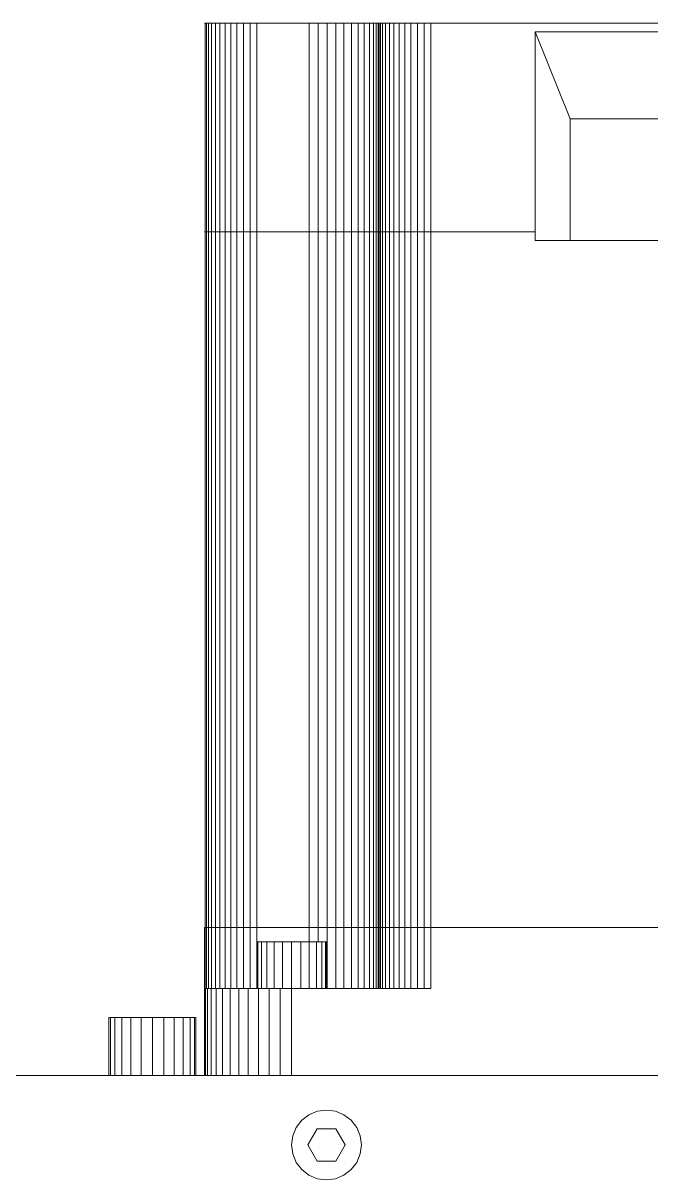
# Model space of a CAD drawing. Header units: inches. Extents: x -827 to 154, y -802 to 207.
# Drawn here: x -126.36 to -124.106, y -128.602 to -124.445 of the extents above; entities that cross this region are included whole.
import ezdxf

# ---------------------------------------------------------------- set-up
doc = ezdxf.new("R2010")
doc.units = ezdxf.units.IN
doc.header["$MEASUREMENT"] = 0
doc.layers.add('Layer0', color=7, linetype='Continuous', lineweight=9)
doc.layers.add('Shop_Sabre_RC-8_CNC_Router_skp', color=8, linetype='Continuous', lineweight=9)

# ---------------------------------------------------------------- blocks, each defined once
blk = doc.blocks.new('Shop_Sabre_RC-8_CNC_Router_skp_61-V136-Level 1')
at = {"layer": 'Layer0'}
blk.add_line((7.375, 0.2081), (11.75, 0.2081), dxfattribs=at)
blk.add_line((7.375, 0.2081), (11.75, 0.2081), dxfattribs=at)
blk = doc.blocks.new('Shop_Sabre_RC-8_CNC_Router_skp_56-402795-Level 1')
blk.add_blockref('Shop_Sabre_RC-8_CNC_Router_skp_61-V136-Level 1', (0, 0))
blk = doc.blocks.new('Shop_Sabre_RC-8_CNC_Router_skp_54-V127-Level 1')
at = {"layer": 'Layer0'}
for p, q in [((11, 0.2081), (11, 0)), ((11, 0.2081), (11, 0)), ((11.0053, 0), (11.0053, 0.2081)), ((11.0053, 0.2081), (11.0053, 0)), ((11.0209, 0), (11.0209, 0.2081)), ((11.0209, 0.2081), (11.0209, 0)), ((11.0457, 0), (11.0457, 0.2081)), ((11.0457, 0), (11.0457, 0.2081)), ((11.0781, 0.2081), (11.0781, 0)), ((11.0781, 0), (11.0781, 0.2081)), ((11.1157, 0.2081), (11.1157, 0)), ((11.1157, 0.2081), (11.1157, 0)), ((11.1562, 0), (11.1562, 0.2081)), ((11.1562, 0), (11.1562, 0.2081)), ((11.1966, 0.2081), (11.1966, 0)), ((11.1966, 0), (11.1966, 0.2081)), ((11.2342, 0.2081), (11.2342, 0)), ((11.2342, 0.2081), (11.2342, 0)), ((11.2666, 0), (11.2666, 0.2081)), ((11.2666, 0.2081), (11.2666, 0)), ((11.2914, 0), (11.2914, 0.2081)), ((11.2914, 0.2081), (11.2914, 0)), ((11.307, 0.2081), (11.307, 0)), ((11.307, 0), (11.307, 0.2081)), ((11.3123, 0), (11.3123, 0.2081)), ((11.3123, 0.2081), (11.3123, 0)), ((11.0053, 0), (11, 0)), ((11.0053, 0), (11, 0)), ((11.0053, 0), (11, 0)), ((11.0053, 0), (11, 0)), ((11.0053, 0), (11.0209, 0)), ((11.0209, 0), (11.0053, 0)), ((11.0209, 0), (11.0457, 0)), ((11.0457, 0), (11.0209, 0)), ((11.0457, 0), (11.0781, 0)), ((11.0457, 0), (11.0781, 0)), ((11.0781, 0), (11.1157, 0)), ((11.0781, 0), (11.1157, 0)), ((11.1157, 0), (11.1562, 0)), ((11.1562, 0), (11.1157, 0)), ((11.1562, 0), (11.1966, 0)), ((11.1562, 0), (11.1966, 0)), ((11.1966, 0), (11.2342, 0)), ((11.1966, 0), (11.2342, 0)), ((11.2342, 0), (11.2666, 0)), ((11.2666, 0), (11.2342, 0)), ((11.2666, 0), (11.2914, 0)), ((11.2914, 0), (11.2666, 0)), ((11.2914, 0), (11.307, 0)), ((11.307, 0), (11.2914, 0)), ((11.307, 0), (11.3123, 0)), ((11.307, 0), (11.3123, 0)), ((11.3123, 0), (11.307, 0)), ((11.307, 0), (11.3123, 0))]:
    blk.add_line(p, q, dxfattribs=at)
blk = doc.blocks.new('Shop_Sabre_RC-8_CNC_Router_skp_55-V128-Level 1')
at = {"layer": 'Layer0'}
for p, q in [((-0.0607, 0.2265), (0, 0.2345)), ((0, 0.2345), (-0.0607, 0.2265)), ((0, 0.2345), (0.0607, 0.2265)), ((0.0607, 0.2265), (0, 0.2345)), ((-0.2031, 0.1173), (-0.1658, 0.1658)), ((-0.2031, 0.1173), (-0.1658, 0.1658)), ((-0.1658, 0.1658), (-0.1173, 0.2031)), ((-0.1658, 0.1658), (-0.1173, 0.2031)), ((-0.1173, 0.2031), (-0.1658, 0.1658)), ((-0.1658, 0.1658), (-0.1173, 0.2031)), ((-0.1173, 0.2031), (-0.0607, 0.2265)), ((-0.1173, 0.2031), (-0.0607, 0.2265)), ((-0.0607, 0.2265), (-0.1173, 0.2031)), ((-0.1173, 0.2031), (-0.0607, 0.2265)), ((0.0607, 0.2265), (0.1173, 0.2031)), ((0.0607, 0.2265), (0.1173, 0.2031)), ((0.0607, 0.2265), (0.1173, 0.2031)), ((0.1173, 0.2031), (0.0607, 0.2265)), ((0.1173, 0.2031), (0.1658, 0.1658)), ((0.1173, 0.2031), (0.1658, 0.1658)), ((0.1658, 0.1658), (0.1173, 0.2031)), ((0.1173, 0.2031), (0.1658, 0.1658)), ((0.1658, 0.1658), (0.2031, 0.1173)), ((0.1658, 0.1658), (0.2031, 0.1173)), ((-0.2265, 0.0607), (-0.2031, 0.1173)), ((-0.2265, 0.0607), (-0.2031, 0.1173)), ((-0.125, 0), (-0.0625, 0.1083)), ((-0.0625, 0.1083), (-0.125, 0)), ((-0.0625, 0.1083), (0.0625, 0.1083)), ((-0.0625, 0.1083), (0.0625, 0.1083)), ((0.0625, 0.1083), (0.125, 0)), ((0.125, 0), (0.0625, 0.1083)), ((0.2031, 0.1173), (0.2265, 0.0607)), ((0.2265, 0.0607), (0.2031, 0.1173)), ((-0.2265, 0.0607), (-0.2345, 0)), ((-0.2265, 0.0607), (-0.2345, 0)), ((-0.2265, 0.0607), (-0.2345, 0)), ((-0.2345, 0), (-0.2265, 0.0607)), ((-0.2265, -0.0607), (-0.2345, 0)), ((-0.2265, -0.0607), (-0.2345, 0)), ((-0.2345, 0), (-0.2265, -0.0607)), ((-0.2265, -0.0607), (-0.2345, 0)), ((-0.125, 0), (-0.0625, -0.1083)), ((-0.0625, -0.1083), (-0.125, 0)), ((0.125, 0), (0.0625, -0.1083)), ((0.0625, -0.1083), (0.125, 0)), ((0.2265, 0.0607), (0.2345, 0)), ((0.2265, 0.0607), (0.2345, 0)), ((0.2265, 0.0607), (0.2345, 0)), ((0.2345, 0), (0.2265, 0.0607)), ((0.2265, -0.0607), (0.2345, 0)), ((0.2265, -0.0607), (0.2345, 0)), ((0.2345, 0), (0.2265, -0.0607)), ((0.2265, -0.0607), (0.2345, 0)), ((-0.2265, -0.0607), (-0.2031, -0.1173)), ((-0.2031, -0.1173), (-0.2265, -0.0607)), ((0.2031, -0.1173), (0.2265, -0.0607)), ((0.2031, -0.1173), (0.2265, -0.0607)), ((-0.2031, -0.1173), (-0.1658, -0.1658)), ((-0.1658, -0.1658), (-0.2031, -0.1173)), ((-0.0625, -0.1083), (0.0625, -0.1083)), ((0.0625, -0.1083), (-0.0625, -0.1083)), ((0.1658, -0.1658), (0.2031, -0.1173)), ((0.2031, -0.1173), (0.1658, -0.1658)), ((-0.1658, -0.1658), (-0.1173, -0.2031)), ((-0.1658, -0.1658), (-0.1173, -0.2031)), ((-0.1658, -0.1658), (-0.1173, -0.2031)), ((-0.1173, -0.2031), (-0.1658, -0.1658)), ((-0.1173, -0.2031), (-0.0607, -0.2265)), ((-0.1173, -0.2031), (-0.0607, -0.2265)), ((-0.1173, -0.2031), (-0.0607, -0.2265)), ((-0.0607, -0.2265), (-0.1173, -0.2031)), ((-0.0607, -0.2265), (0, -0.2345)), ((-0.0607, -0.2265), (0, -0.2345)), ((0, -0.2345), (0.0607, -0.2265)), ((0, -0.2345), (0.0607, -0.2265)), ((0.0607, -0.2265), (0.1173, -0.2031)), ((0.0607, -0.2265), (0.1173, -0.2031)), ((0.0607, -0.2265), (0.1173, -0.2031)), ((0.1173, -0.2031), (0.0607, -0.2265)), ((0.1173, -0.2031), (0.1658, -0.1658)), ((0.1173, -0.2031), (0.1658, -0.1658)), ((0.1173, -0.2031), (0.1658, -0.1658)), ((0.1658, -0.1658), (0.1173, -0.2031))]:
    blk.add_line(p, q, dxfattribs=at)
blk = doc.blocks.new('Shop_Sabre_RC-8_CNC_Router_skp_53-V138-Level 1')
at = {"extrusion": (0, 0, -1), "xscale": 0.535, "yscale": 0.535, "zscale": 0.535, "rotation": 180}
blk.add_blockref('Shop_Sabre_RC-8_CNC_Router_skp_55-V128-Level 1', (-10.5312, 0.4581), dxfattribs=at)
blk.add_blockref('Shop_Sabre_RC-8_CNC_Router_skp_54-V127-Level 1', (0, 0))
blk = doc.blocks.new('Shop_Sabre_RC-8_CNC_Router_skp_52-402791-Level 1')
for name, p in [('Shop_Sabre_RC-8_CNC_Router_skp_56-402795-Level 1', (0, 0)), ('Shop_Sabre_RC-8_CNC_Router_skp_53-V138-Level 1', (0.0938, 0))]:
    blk.add_blockref(name, p)
blk = doc.blocks.new('Shop_Sabre_RC-8_CNC_Router_skp_51-V130-Level 1')
at = {"layer": 'Layer0'}
for p, q in [((7.8745, 3.3016), (7.8745, 3.4688)), ((7.8745, 3.4688), (7.8745, 3.3016)), ((7.8788, 3.3016), (7.8788, 3.4688)), ((7.8788, 3.3016), (7.8788, 3.4688)), ((7.8914, 3.4688), (7.8914, 3.3016)), ((7.8914, 3.4688), (7.8914, 3.3016)), ((7.9113, 3.3016), (7.9113, 3.4688)), ((7.9113, 3.3016), (7.9113, 3.4688)), ((7.9373, 3.4688), (7.9373, 3.3016)), ((7.9373, 3.4688), (7.9373, 3.3016)), ((7.9675, 3.3016), (7.9675, 3.4688)), ((7.9675, 3.3016), (7.9675, 3.4688)), ((8, 3.4688), (8, 3.3016)), ((8, 3.3016), (8, 3.4688)), ((8.0325, 3.4688), (8.0325, 3.3016)), ((8.0325, 3.3016), (8.0325, 3.4688)), ((8.0627, 3.4688), (8.0627, 3.3016)), ((8.0627, 3.3016), (8.0627, 3.4688)), ((8.0887, 3.4688), (8.0887, 3.3016)), ((8.0887, 3.4688), (8.0887, 3.3016)), ((8.1086, 3.3016), (8.1086, 3.4688)), ((8.1086, 3.4688), (8.1086, 3.3016)), ((8.1212, 3.3016), (8.1212, 3.4688)), ((8.1212, 3.4688), (8.1212, 3.3016)), ((8.1255, 3.3016), (8.1255, 3.4688)), ((8.1255, 3.4688), (8.1255, 3.3016)), ((7.8788, 3.3016), (7.8745, 3.3016)), ((7.8788, 3.3016), (7.8745, 3.3016)), ((7.8745, 3.3016), (7.8788, 3.3016)), ((7.8788, 3.3016), (7.8745, 3.3016)), ((7.8914, 3.3016), (7.8788, 3.3016)), ((7.8788, 3.3016), (7.8914, 3.3016)), ((7.9113, 3.3016), (7.8914, 3.3016)), ((7.9113, 3.3016), (7.8914, 3.3016)), ((7.9373, 3.3016), (7.9113, 3.3016)), ((7.9113, 3.3016), (7.9373, 3.3016)), ((7.9675, 3.3016), (7.9373, 3.3016)), ((7.9675, 3.3016), (7.9373, 3.3016)), ((8, 3.3016), (7.9675, 3.3016)), ((7.9675, 3.3016), (8, 3.3016)), ((8.0325, 3.3016), (8, 3.3016)), ((8, 3.3016), (8.0325, 3.3016)), ((8.0627, 3.3016), (8.0325, 3.3016)), ((8.0325, 3.3016), (8.0627, 3.3016)), ((8.0887, 3.3016), (8.0627, 3.3016)), ((8.0627, 3.3016), (8.0887, 3.3016)), ((8.1086, 3.3016), (8.0887, 3.3016)), ((8.1086, 3.3016), (8.0887, 3.3016)), ((8.1212, 3.3016), (8.1086, 3.3016)), ((8.1212, 3.3016), (8.1086, 3.3016)), ((8.1212, 3.3016), (8.1255, 3.3016)), ((8.1212, 3.3016), (8.1255, 3.3016)), ((8.1255, 3.3016), (8.1212, 3.3016)), ((8.1212, 3.3016), (8.1255, 3.3016))]:
    blk.add_line(p, q, dxfattribs=at)
blk = doc.blocks.new('Shop_Sabre_RC-8_CNC_Router_skp_50-V139-Level 1')
at = {"layer": 'Layer0'}
for p, q in [((10.75, 3.4687), (10.75, 3.7812)), ((10.75, 3.7812), (10.75, 3.4687)), ((10.7908, 3.7812), (10.7908, 3.4687)), ((10.7908, 3.7812), (10.7908, 3.4687)), ((10.8309, 3.7812), (10.8309, 3.4687)), ((10.8309, 3.4687), (10.8309, 3.7812)), ((10.8696, 3.7812), (10.8696, 3.4687)), ((10.8696, 3.4687), (10.8696, 3.7812)), ((10.9062, 3.7812), (10.9062, 3.4687)), ((10.9062, 3.4687), (10.9062, 3.7812)), ((10.9402, 3.7812), (10.9402, 3.4687)), ((10.9402, 3.4687), (10.9402, 3.7812)), ((10.971, 3.7812), (10.971, 3.4687)), ((10.971, 3.4687), (10.971, 3.7812)), ((10.9979, 3.7812), (10.9979, 3.4687)), ((10.9979, 3.4687), (10.9979, 3.7812)), ((11.0206, 3.7812), (11.0206, 3.4687)), ((11.0206, 3.4687), (11.0206, 3.7812)), ((11.0387, 3.7812), (11.0387, 3.4687)), ((11.0387, 3.4687), (11.0387, 3.7812)), ((11.0519, 3.7812), (11.0519, 3.4687)), ((11.0519, 3.4687), (11.0519, 3.7812)), ((11.0598, 3.7812), (11.0598, 3.4687)), ((11.0598, 3.4687), (11.0598, 3.7812)), ((11.0625, 3.7812), (11.0625, 3.4687)), ((11.0625, 3.4687), (11.0625, 3.7812)), ((11.0625, 3.7812), (11.0625, 3.4687)), ((11.0625, 3.7812), (11.0625, 3.4687)), ((10.25, 3.25), (10.25, 3.4687)), ((10.2745, 3.4687), (10.25, 3.4687)), ((10.75, 3.4687), (10.25, 3.4687)), ((10.2745, 3.4687), (10.25, 3.4687)), ((10.25, 3.4687), (10.25, 3.25)), ((10.25, 3.4687), (10.75, 3.4687)), ((10.2745, 3.25), (10.2745, 3.4687)), ((10.2745, 3.4687), (10.2745, 3.25)), ((10.2985, 3.25), (10.2985, 3.4687)), ((10.2985, 3.4687), (10.2985, 3.25)), ((10.3218, 3.25), (10.3218, 3.4687)), ((10.3218, 3.4687), (10.3218, 3.25)), ((10.3437, 3.25), (10.3437, 3.4687)), ((10.3437, 3.4687), (10.3437, 3.25)), ((10.3641, 3.25), (10.3641, 3.4687)), ((10.3641, 3.4687), (10.3641, 3.25)), ((10.3826, 3.4687), (10.3826, 3.25)), ((10.3826, 3.4687), (10.3826, 3.25)), ((10.3988, 3.4687), (10.3988, 3.25)), ((10.3988, 3.25), (10.3988, 3.4687)), ((10.4124, 3.4687), (10.4124, 3.25)), ((10.4124, 3.25), (10.4124, 3.4687)), ((10.4232, 3.4687), (10.4232, 3.25)), ((10.4232, 3.25), (10.4232, 3.4687)), ((10.4311, 3.4687), (10.4311, 3.25)), ((10.4311, 3.25), (10.4311, 3.4687)), ((10.4311, 3.4687), (10.4311, 3.25)), ((10.4311, 3.25), (10.4311, 3.4687)), ((10.4359, 3.4687), (10.4359, 3.25)), ((10.4359, 3.25), (10.4359, 3.4687)), ((10.4359, 3.4687), (10.4359, 3.25)), ((10.4359, 3.25), (10.4359, 3.4687)), ((10.4375, 3.25), (10.4375, 3.4687)), ((10.4375, 3.4687), (10.4375, 3.25)), ((10.4375, 3.4687), (10.4375, 3.25)), ((10.4375, 3.4687), (10.4375, 3.25)), ((10.4375, 3.25), (10.4375, 3.4687)), ((10.4375, 3.4687), (10.4375, 3.25)), ((10.4375, 3.25), (10.4375, 3.4687)), ((10.4375, 3.25), (10.4375, 3.4687)), ((10.4396, 3.4687), (10.4396, 3.25)), ((10.4396, 3.25), (10.4396, 3.4687)), ((10.4396, 3.4687), (10.4396, 3.25)), ((10.4396, 3.25), (10.4396, 3.4687)), ((10.446, 3.4687), (10.446, 3.25)), ((10.446, 3.25), (10.446, 3.4687)), ((10.4565, 3.4687), (10.4565, 3.25)), ((10.4565, 3.25), (10.4565, 3.4687)), ((10.471, 3.4687), (10.471, 3.25)), ((10.471, 3.25), (10.471, 3.4687)), ((10.4892, 3.4687), (10.4892, 3.25)), ((10.4892, 3.25), (10.4892, 3.4687)), ((10.5107, 3.25), (10.5107, 3.4687)), ((10.5107, 3.25), (10.5107, 3.4687)), ((10.5353, 3.25), (10.5353, 3.4687)), ((10.5353, 3.4687), (10.5353, 3.25)), ((10.5625, 3.25), (10.5625, 3.4687)), ((10.5625, 3.4687), (10.5625, 3.25)), ((10.5918, 3.25), (10.5918, 3.4687)), ((10.5918, 3.4687), (10.5918, 3.25)), ((10.6228, 3.25), (10.6228, 3.4687)), ((10.6228, 3.4687), (10.6228, 3.25)), ((10.7908, 3.4687), (10.75, 3.4687)), ((10.75, 3.4687), (10.7908, 3.4687)), ((10.8309, 3.4687), (10.7908, 3.4687)), ((10.8309, 3.4687), (10.7908, 3.4687)), ((10.8696, 3.4687), (10.8309, 3.4687)), ((10.8696, 3.4687), (10.8309, 3.4687)), ((10.9062, 3.4687), (10.8696, 3.4687)), ((10.9062, 3.4687), (10.8696, 3.4687)), ((10.875, 3.25), (10.875, 3.4687)), ((10.875, 3.4687), (10.875, 3.25)), ((10.8995, 3.25), (10.8995, 3.4687)), ((10.8995, 3.4687), (10.8995, 3.25)), ((10.9402, 3.4687), (10.9062, 3.4687)), ((10.9402, 3.4687), (10.9062, 3.4687)), ((10.9235, 3.25), (10.9235, 3.4687)), ((10.9235, 3.4687), (10.9235, 3.25)), ((10.971, 3.4687), (10.9402, 3.4687)), ((10.971, 3.4687), (10.9402, 3.4687)), ((10.9468, 3.25), (10.9468, 3.4687)), ((10.9468, 3.4687), (10.9468, 3.25)), ((10.9687, 3.25), (10.9687, 3.4687)), ((10.9687, 3.4687), (10.9687, 3.25)), ((10.9979, 3.4687), (10.971, 3.4687)), ((10.9979, 3.4687), (10.971, 3.4687)), ((10.9891, 3.25), (10.9891, 3.4687)), ((10.9891, 3.4687), (10.9891, 3.25)), ((11.0206, 3.4687), (10.9979, 3.4687)), ((11.0206, 3.4687), (10.9979, 3.4687)), ((11.0076, 3.4687), (11.0076, 3.25)), ((11.0076, 3.4687), (11.0076, 3.25)), ((11.0387, 3.4687), (11.0206, 3.4687)), ((11.0387, 3.4687), (11.0206, 3.4687)), ((11.0238, 3.4687), (11.0238, 3.25)), ((11.0238, 3.25), (11.0238, 3.4687)), ((11.0374, 3.4687), (11.0374, 3.25)), ((11.0374, 3.25), (11.0374, 3.4687)), ((11.0519, 3.4687), (11.0387, 3.4687)), ((11.0519, 3.4687), (11.0387, 3.4687)), ((11.0482, 3.4687), (11.0482, 3.25)), ((11.0482, 3.25), (11.0482, 3.4687)), ((11.0598, 3.4687), (11.0519, 3.4687)), ((11.0598, 3.4687), (11.0519, 3.4687)), ((11.0561, 3.4687), (11.0561, 3.25)), ((11.0561, 3.25), (11.0561, 3.4687)), ((11.0561, 3.4687), (11.0561, 3.25)), ((11.0561, 3.25), (11.0561, 3.4687)), ((11.0609, 3.4687), (11.0609, 3.25)), ((11.0609, 3.25), (11.0609, 3.4687)), ((11.0625, 3.4687), (11.0609, 3.4687)), ((11.0609, 3.4687), (11.0609, 3.25)), ((11.0609, 3.4687), (11.0625, 3.4687)), ((11.0609, 3.25), (11.0609, 3.4687)), ((11.0625, 3.4687), (11.0609, 3.4687)), ((11.0625, 3.4687), (11.0609, 3.4687)), ((11.0625, 3.4687), (11.0625, 3.25)), ((11.0625, 3.25), (11.0625, 3.4687)), ((11.0625, 3.4687), (11.0625, 3.25)), ((11.0625, 3.25), (11.0625, 3.4687)), ((10.6549, 3.25), (10.6549, 3.3016)), ((10.6549, 3.3016), (10.6549, 3.25)), ((10.6875, 3.25), (10.6875, 3.3016)), ((10.6875, 3.3016), (10.6875, 3.25)), ((10.25, 3.25), (8.5, 3.25)), ((8.5, 3.25), (10.25, 3.25)), ((10.25, 3.25), (10.2745, 3.25)), ((10.2745, 3.25), (10.25, 3.25)), ((10.2745, 3.25), (10.2985, 3.25)), ((10.2985, 3.25), (10.2745, 3.25)), ((10.2985, 3.25), (10.3218, 3.25)), ((10.3218, 3.25), (10.2985, 3.25)), ((10.3218, 3.25), (10.3437, 3.25)), ((10.3437, 3.25), (10.3218, 3.25)), ((10.3437, 3.25), (10.3641, 3.25)), ((10.3641, 3.25), (10.3437, 3.25)), ((10.3641, 3.25), (10.3826, 3.25)), ((10.3826, 3.25), (10.3641, 3.25)), ((10.3988, 3.25), (10.3826, 3.25)), ((10.3988, 3.25), (10.3826, 3.25)), ((10.4124, 3.25), (10.3988, 3.25)), ((10.4124, 3.25), (10.3988, 3.25)), ((10.4232, 3.25), (10.4124, 3.25)), ((10.4232, 3.25), (10.4124, 3.25)), ((10.4311, 3.25), (10.4232, 3.25)), ((10.4311, 3.25), (10.4232, 3.25)), ((10.4359, 3.25), (10.4311, 3.25)), ((10.4359, 3.25), (10.4311, 3.25)), ((10.4375, 3.25), (10.4359, 3.25)), ((10.4359, 3.25), (10.4375, 3.25)), ((10.4375, 3.25), (10.4396, 3.25)), ((10.4396, 3.25), (10.4375, 3.25)), ((10.446, 3.25), (10.4396, 3.25)), ((10.446, 3.25), (10.4396, 3.25)), ((10.4565, 3.25), (10.446, 3.25)), ((10.4565, 3.25), (10.446, 3.25)), ((10.471, 3.25), (10.4565, 3.25)), ((10.471, 3.25), (10.4565, 3.25)), ((10.4892, 3.25), (10.471, 3.25)), ((10.4892, 3.25), (10.471, 3.25)), ((10.5107, 3.25), (10.4892, 3.25)), ((10.5107, 3.25), (10.4892, 3.25)), ((10.5353, 3.25), (10.5107, 3.25)), ((10.5107, 3.25), (10.5353, 3.25)), ((10.5625, 3.25), (10.5353, 3.25)), ((10.5353, 3.25), (10.5625, 3.25)), ((10.5918, 3.25), (10.5625, 3.25)), ((10.5625, 3.25), (10.5918, 3.25)), ((10.6228, 3.25), (10.5918, 3.25)), ((10.5918, 3.25), (10.6228, 3.25)), ((10.6549, 3.25), (10.6228, 3.25)), ((10.6228, 3.25), (10.6549, 3.25)), ((10.6875, 3.25), (10.6549, 3.25)), ((10.6549, 3.25), (10.6875, 3.25)), ((10.875, 3.25), (10.6875, 3.25)), ((10.6875, 3.25), (10.875, 3.25)), ((10.875, 3.25), (10.8995, 3.25)), ((10.8995, 3.25), (10.875, 3.25)), ((10.8995, 3.25), (10.9235, 3.25)), ((10.9235, 3.25), (10.8995, 3.25)), ((10.9235, 3.25), (10.9468, 3.25)), ((10.9468, 3.25), (10.9235, 3.25)), ((10.9468, 3.25), (10.9687, 3.25)), ((10.9687, 3.25), (10.9468, 3.25)), ((10.9687, 3.25), (10.9891, 3.25)), ((10.9891, 3.25), (10.9687, 3.25)), ((10.9891, 3.25), (11.0076, 3.25)), ((11.0076, 3.25), (10.9891, 3.25)), ((11.0238, 3.25), (11.0076, 3.25)), ((11.0238, 3.25), (11.0076, 3.25)), ((11.0374, 3.25), (11.0238, 3.25)), ((11.0374, 3.25), (11.0238, 3.25)), ((11.0482, 3.25), (11.0374, 3.25)), ((11.0482, 3.25), (11.0374, 3.25)), ((11.0561, 3.25), (11.0482, 3.25)), ((11.0561, 3.25), (11.0482, 3.25)), ((11.0609, 3.25), (11.0561, 3.25)), ((11.0609, 3.25), (11.0561, 3.25)), ((11.0625, 3.25), (11.0609, 3.25)), ((11.0609, 3.25), (11.0625, 3.25))]:
    blk.add_line(p, q, dxfattribs=at)
blk.add_blockref('Shop_Sabre_RC-8_CNC_Router_skp_51-V130-Level 1', (2.75, 0))
blk = doc.blocks.new('Shop_Sabre_RC-8_CNC_Router_skp_49-402788-Level 1')
at = {"layer": 'Layer0'}
for p, q in [((10.25, 3.25), (8.5, 3.25)), ((10.25, 3.25), (8.5, 3.25)), ((10.2745, 3.25), (10.25, 3.25)), ((10.25, 0.75), (10.25, 3.25)), ((10.2745, 3.25), (10.25, 3.25)), ((10.25, 3.25), (10.25, 0.75)), ((10.2985, 3.25), (10.2745, 3.25)), ((10.2745, 3.25), (10.2745, 0.75)), ((10.2745, 0.75), (10.2745, 3.25)), ((10.2985, 3.25), (10.2745, 3.25)), ((10.3218, 3.25), (10.2985, 3.25)), ((10.2985, 3.25), (10.2985, 0.75)), ((10.2985, 0.75), (10.2985, 3.25)), ((10.3218, 3.25), (10.2985, 3.25)), ((10.3437, 3.25), (10.3218, 3.25)), ((10.3218, 0.75), (10.3218, 3.25)), ((10.3437, 3.25), (10.3218, 3.25)), ((10.3218, 3.25), (10.3218, 0.75)), ((10.3641, 3.25), (10.3437, 3.25)), ((10.3437, 0.75), (10.3437, 3.25)), ((10.3641, 3.25), (10.3437, 3.25)), ((10.3437, 3.25), (10.3437, 0.75)), ((10.3826, 3.25), (10.3641, 3.25)), ((10.3641, 3.25), (10.3641, 0.75)), ((10.3641, 0.75), (10.3641, 3.25)), ((10.3826, 3.25), (10.3641, 3.25)), ((10.3988, 3.25), (10.3826, 3.25)), ((10.3826, 3.25), (10.3826, 0.75)), ((10.3826, 3.25), (10.3826, 0.75)), ((10.3826, 3.25), (10.3988, 3.25)), ((10.4124, 3.25), (10.3988, 3.25)), ((10.3988, 3.25), (10.3988, 0.75)), ((10.3988, 3.25), (10.4124, 3.25)), ((10.3988, 0.75), (10.3988, 3.25)), ((10.4232, 3.25), (10.4124, 3.25)), ((10.4124, 3.25), (10.4124, 0.75)), ((10.4124, 3.25), (10.4232, 3.25)), ((10.4124, 0.75), (10.4124, 3.25)), ((10.4311, 3.25), (10.4232, 3.25)), ((10.4232, 0.75), (10.4232, 3.25)), ((10.4232, 3.25), (10.4232, 0.75)), ((10.4232, 3.25), (10.4311, 3.25)), ((10.4359, 3.25), (10.4311, 3.25)), ((10.4311, 0.75), (10.4311, 3.25)), ((10.4311, 3.25), (10.4311, 0.75)), ((10.4311, 3.25), (10.4359, 3.25)), ((10.4375, 3.25), (10.4359, 3.25)), ((10.4359, 3.25), (10.4359, 0.75)), ((10.4359, 3.25), (10.4375, 3.25)), ((10.4359, 0.75), (10.4359, 3.25)), ((10.4396, 3.25), (10.4375, 3.25)), ((10.4375, 3.25), (10.4396, 3.25)), ((10.446, 3.25), (10.4396, 3.25)), ((10.4396, 3.25), (10.4396, 0.75)), ((10.4396, 3.25), (10.446, 3.25)), ((10.4396, 0.75), (10.4396, 3.25)), ((10.4565, 3.25), (10.446, 3.25)), ((10.446, 0.75), (10.446, 3.25)), ((10.446, 3.25), (10.446, 0.75)), ((10.446, 3.25), (10.4565, 3.25)), ((10.471, 3.25), (10.4565, 3.25)), ((10.4565, 3.25), (10.4565, 0.75)), ((10.4565, 3.25), (10.471, 3.25)), ((10.4565, 0.75), (10.4565, 3.25)), ((10.4892, 3.25), (10.471, 3.25)), ((10.471, 0.75), (10.471, 3.25)), ((10.471, 3.25), (10.471, 0.75)), ((10.471, 3.25), (10.4892, 3.25)), ((10.5107, 3.25), (10.4892, 3.25)), ((10.4892, 0.75), (10.4892, 3.25)), ((10.4892, 3.25), (10.4892, 0.75)), ((10.4892, 3.25), (10.5107, 3.25)), ((10.5353, 3.25), (10.5107, 3.25)), ((10.5353, 3.25), (10.5107, 3.25)), ((10.5107, 0.75), (10.5107, 3.25)), ((10.5107, 0.75), (10.5107, 3.25)), ((10.5625, 3.25), (10.5353, 3.25)), ((10.5353, 3.25), (10.5353, 0.75)), ((10.5625, 3.25), (10.5353, 3.25)), ((10.5353, 0.75), (10.5353, 3.25)), ((10.5918, 3.25), (10.5625, 3.25)), ((10.5918, 3.25), (10.5625, 3.25)), ((10.5625, 0.75), (10.5625, 3.25)), ((10.5625, 3.25), (10.5625, 0.75)), ((10.6228, 3.25), (10.5918, 3.25)), ((10.5918, 3.25), (10.5918, 0.75)), ((10.6228, 3.25), (10.5918, 3.25)), ((10.5918, 0.75), (10.5918, 3.25)), ((10.6549, 3.25), (10.6228, 3.25)), ((10.6549, 3.25), (10.6228, 3.25)), ((10.6228, 0.75), (10.6228, 3.25)), ((10.6228, 3.25), (10.6228, 0.75)), ((10.6875, 3.25), (10.6549, 3.25)), ((10.6549, 3.25), (10.6549, 0.75)), ((10.6875, 3.25), (10.6549, 3.25)), ((10.6549, 0.75), (10.6549, 3.25)), ((10.875, 3.25), (10.6875, 3.25)), ((10.875, 3.25), (10.6875, 3.25)), ((10.6875, 0.75), (10.6875, 3.25)), ((10.6875, 3.25), (10.6875, 0.75)), ((10.8995, 3.25), (10.875, 3.25)), ((10.875, 0.75), (10.875, 3.25)), ((10.8995, 3.25), (10.875, 3.25)), ((10.875, 3.25), (10.875, 0.75)), ((10.9235, 3.25), (10.8995, 3.25)), ((10.8995, 0.75), (10.8995, 3.25)), ((10.9235, 3.25), (10.8995, 3.25)), ((10.8995, 3.25), (10.8995, 0.75)), ((10.9468, 3.25), (10.9235, 3.25)), ((10.9235, 3.25), (10.9235, 0.75)), ((10.9235, 0.75), (10.9235, 3.25)), ((10.9468, 3.25), (10.9235, 3.25)), ((10.9687, 3.25), (10.9468, 3.25)), ((10.9468, 0.75), (10.9468, 3.25)), ((10.9687, 3.25), (10.9468, 3.25)), ((10.9468, 3.25), (10.9468, 0.75)), ((10.9891, 3.25), (10.9687, 3.25)), ((10.9687, 0.75), (10.9687, 3.25)), ((10.9891, 3.25), (10.9687, 3.25)), ((10.9687, 3.25), (10.9687, 0.75)), ((11.0076, 3.25), (10.9891, 3.25)), ((10.9891, 3.25), (10.9891, 0.75)), ((10.9891, 0.75), (10.9891, 3.25)), ((11.0076, 3.25), (10.9891, 3.25)), ((11.0238, 3.25), (11.0076, 3.25)), ((11.0076, 3.25), (11.0076, 0.75)), ((11.0076, 3.25), (11.0076, 0.75)), ((11.0076, 3.25), (11.0238, 3.25)), ((11.0374, 3.25), (11.0238, 3.25)), ((11.0238, 3.25), (11.0238, 0.75)), ((11.0238, 3.25), (11.0374, 3.25)), ((11.0238, 0.75), (11.0238, 3.25)), ((11.0482, 3.25), (11.0374, 3.25)), ((11.0374, 3.25), (11.0374, 0.75)), ((11.0374, 3.25), (11.0482, 3.25)), ((11.0374, 0.75), (11.0374, 3.25)), ((11.0561, 3.25), (11.0482, 3.25)), ((11.0482, 3.25), (11.0482, 0.75)), ((11.0482, 3.25), (11.0561, 3.25)), ((11.0482, 0.75), (11.0482, 3.25)), ((11.0609, 3.25), (11.0561, 3.25)), ((11.0561, 0.75), (11.0561, 3.25)), ((11.0561, 3.25), (11.0561, 0.75)), ((11.0561, 3.25), (11.0609, 3.25)), ((11.0609, 3.25), (11.0625, 3.25)), ((11.0609, 3.25), (11.0609, 0.75)), ((11.0609, 3.25), (11.0625, 3.25)), ((11.0609, 0.75), (11.0609, 3.25)), ((10.25, 0.75), (9.875, 0.75)), ((9.875, 0.75), (10.25, 0.75)), ((10.2745, 0.75), (10.25, 0.75)), ((10.25, 0.75), (10.2745, 0.75)), ((10.2985, 0.75), (10.2745, 0.75)), ((10.2745, 0.75), (10.2985, 0.75)), ((10.3218, 0.75), (10.2985, 0.75)), ((10.2985, 0.75), (10.3218, 0.75)), ((10.3437, 0.75), (10.3218, 0.75)), ((10.3218, 0.75), (10.3437, 0.75)), ((10.3641, 0.75), (10.3437, 0.75)), ((10.3437, 0.75), (10.3641, 0.75)), ((10.3826, 0.75), (10.3641, 0.75)), ((10.3641, 0.75), (10.3826, 0.75)), ((10.3988, 0.75), (10.3826, 0.75)), ((10.3988, 0.75), (10.3826, 0.75)), ((10.4124, 0.75), (10.3988, 0.75)), ((10.4124, 0.75), (10.3988, 0.75)), ((10.4232, 0.75), (10.4124, 0.75)), ((10.4232, 0.75), (10.4124, 0.75)), ((10.4311, 0.75), (10.4232, 0.75)), ((10.4311, 0.75), (10.4232, 0.75)), ((10.4359, 0.75), (10.4311, 0.75)), ((10.4359, 0.75), (10.4311, 0.75)), ((10.4359, 0.75), (10.4375, 0.75)), ((10.4375, 0.75), (10.4359, 0.75)), ((10.4375, 0.75), (10.4396, 0.75)), ((10.4396, 0.75), (10.4375, 0.75)), ((10.446, 0.75), (10.4396, 0.75)), ((10.446, 0.75), (10.4396, 0.75)), ((10.4565, 0.75), (10.446, 0.75)), ((10.4565, 0.75), (10.446, 0.75)), ((10.471, 0.75), (10.4565, 0.75)), ((10.471, 0.75), (10.4565, 0.75)), ((10.4892, 0.75), (10.471, 0.75)), ((10.4892, 0.75), (10.471, 0.75)), ((10.5107, 0.75), (10.4892, 0.75)), ((10.5107, 0.75), (10.4892, 0.75)), ((10.5353, 0.75), (10.5107, 0.75)), ((10.5107, 0.75), (10.5353, 0.75)), ((10.5625, 0.75), (10.5353, 0.75)), ((10.5353, 0.75), (10.5625, 0.75)), ((10.5918, 0.75), (10.5625, 0.75)), ((10.5625, 0.75), (10.5918, 0.75)), ((10.6228, 0.75), (10.5918, 0.75)), ((10.5918, 0.75), (10.6228, 0.75)), ((10.6549, 0.75), (10.6228, 0.75)), ((10.6228, 0.75), (10.6549, 0.75)), ((10.6875, 0.75), (10.6549, 0.75)), ((10.6549, 0.75), (10.6875, 0.75)), ((10.875, 0.75), (10.6875, 0.75)), ((10.6875, 0.75), (10.875, 0.75)), ((10.8995, 0.75), (10.875, 0.75)), ((10.875, 0.75), (10.8995, 0.75)), ((10.9235, 0.75), (10.8995, 0.75)), ((10.8995, 0.75), (10.9235, 0.75)), ((10.9468, 0.75), (10.9235, 0.75)), ((10.9235, 0.75), (10.9468, 0.75)), ((10.9687, 0.75), (10.9468, 0.75)), ((10.9468, 0.75), (10.9687, 0.75)), ((10.9891, 0.75), (10.9687, 0.75)), ((10.9687, 0.75), (10.9891, 0.75)), ((11.0076, 0.75), (10.9891, 0.75)), ((10.9891, 0.75), (11.0076, 0.75)), ((11.0238, 0.75), (11.0076, 0.75)), ((11.0238, 0.75), (11.0076, 0.75)), ((11.0374, 0.75), (11.0238, 0.75)), ((11.0374, 0.75), (11.0238, 0.75)), ((11.0482, 0.75), (11.0374, 0.75)), ((11.0482, 0.75), (11.0374, 0.75)), ((11.0561, 0.75), (11.0482, 0.75)), ((11.0561, 0.75), (11.0482, 0.75)), ((11.0609, 0.75), (11.0561, 0.75)), ((11.0609, 0.75), (11.0561, 0.75)), ((11.0609, 0.75), (11.0625, 0.75)), ((11.0625, 0.75), (11.0609, 0.75))]:
    blk.add_line(p, q, dxfattribs=at)
blk = doc.blocks.new('Shop_Sabre_RC-8_CNC_Router_skp_48-V132-Level 1')
at = {"layer": 'Layer0'}
for p, q in [((7.6891, 0.75), (7.6875, 0.75)), ((7.6875, 0.75), (7.6891, 0.75)), ((7.6939, 0.75), (7.6891, 0.75)), ((7.6891, 0.75), (7.6939, 0.75)), ((7.6891, 0.75), (7.6891, 0)), ((7.6891, 0), (7.6891, 0.75)), ((7.7018, 0.75), (7.6939, 0.75)), ((7.6939, 0.75), (7.7018, 0.75)), ((7.6939, 0.75), (7.6939, 0)), ((7.6939, 0), (7.6939, 0.75)), ((7.7126, 0.75), (7.7018, 0.75)), ((7.7018, 0.75), (7.7126, 0.75)), ((7.7018, 0.75), (7.7018, 0)), ((7.7018, 0), (7.7018, 0.75)), ((7.7262, 0.75), (7.7126, 0.75)), ((7.7126, 0.75), (7.7262, 0.75)), ((7.7126, 0.75), (7.7126, 0)), ((7.7126, 0), (7.7126, 0.75)), ((7.7424, 0.75), (7.7262, 0.75)), ((7.7262, 0.75), (7.7424, 0.75)), ((7.7262, 0.75), (7.7262, 0)), ((7.7262, 0), (7.7262, 0.75)), ((7.7609, 0.75), (7.7424, 0.75)), ((7.7424, 0), (7.7424, 0.75)), ((7.7609, 0.75), (7.7424, 0.75)), ((7.7424, 0), (7.7424, 0.75)), ((7.7812, 0.75), (7.7609, 0.75)), ((7.7609, 0), (7.7609, 0.75)), ((7.7812, 0.75), (7.7609, 0.75)), ((7.7609, 0.75), (7.7609, 0)), ((7.8032, 0.75), (7.7812, 0.75)), ((7.7812, 0), (7.7812, 0.75)), ((7.8032, 0.75), (7.7812, 0.75)), ((7.7812, 0.75), (7.7812, 0)), ((7.8265, 0.75), (7.8032, 0.75)), ((7.8032, 0), (7.8032, 0.75)), ((7.8265, 0.75), (7.8032, 0.75)), ((7.8032, 0.75), (7.8032, 0)), ((7.8505, 0.75), (7.8265, 0.75)), ((7.8265, 0), (7.8265, 0.75)), ((7.8505, 0.75), (7.8265, 0.75)), ((7.8265, 0.75), (7.8265, 0)), ((7.875, 0.75), (7.8505, 0.75)), ((7.8505, 0), (7.8505, 0.75)), ((7.875, 0.75), (7.8505, 0.75)), ((7.8505, 0.75), (7.8505, 0)), ((8.0625, 0.75), (7.875, 0.75)), ((7.875, 0.75), (7.875, 0)), ((8.0625, 0.75), (7.875, 0.75)), ((7.875, 0), (7.875, 0.75)), ((8.0951, 0.75), (8.0625, 0.75)), ((8.0951, 0.75), (8.0625, 0.75)), ((8.0625, 0), (8.0625, 0.75)), ((8.0625, 0.75), (8.0625, 0)), ((8.1272, 0.75), (8.0951, 0.75)), ((8.1272, 0.75), (8.0951, 0.75)), ((8.0951, 0), (8.0951, 0.75)), ((8.0951, 0.75), (8.0951, 0)), ((8.1582, 0.75), (8.1272, 0.75)), ((8.1582, 0.75), (8.1272, 0.75)), ((8.1272, 0), (8.1272, 0.75)), ((8.1272, 0.75), (8.1272, 0)), ((8.1875, 0.75), (8.1582, 0.75)), ((8.1875, 0.75), (8.1582, 0.75)), ((8.1582, 0), (8.1582, 0.75)), ((8.1582, 0.75), (8.1582, 0)), ((8.2147, 0.75), (8.1875, 0.75)), ((8.2147, 0.75), (8.1875, 0.75)), ((8.1875, 0), (8.1875, 0.75)), ((8.1875, 0.75), (8.1875, 0)), ((8.2393, 0.75), (8.2147, 0.75)), ((8.2393, 0.75), (8.2147, 0.75)), ((8.2147, 0), (8.2147, 0.75)), ((8.2147, 0.75), (8.2147, 0)), ((8.2608, 0.75), (8.2393, 0.75)), ((8.2393, 0.75), (8.2608, 0.75)), ((8.2393, 0.75), (8.2393, 0)), ((8.2393, 0.75), (8.2393, 0)), ((8.279, 0.75), (8.2608, 0.75)), ((8.2608, 0.75), (8.279, 0.75)), ((8.2608, 0.75), (8.2608, 0)), ((8.2608, 0), (8.2608, 0.75)), ((8.2935, 0.75), (8.279, 0.75)), ((8.279, 0.75), (8.2935, 0.75)), ((8.279, 0.75), (8.279, 0)), ((8.279, 0), (8.279, 0.75)), ((8.304, 0.75), (8.2935, 0.75)), ((8.2935, 0.75), (8.304, 0.75)), ((8.2935, 0.75), (8.2935, 0)), ((8.2935, 0), (8.2935, 0.75)), ((8.3104, 0.75), (8.304, 0.75)), ((8.304, 0.75), (8.3104, 0.75)), ((8.304, 0.75), (8.304, 0)), ((8.304, 0), (8.304, 0.75)), ((8.3125, 0.75), (8.3104, 0.75)), ((8.3104, 0.75), (8.3125, 0.75)), ((8.3104, 0.75), (8.3104, 0)), ((8.3104, 0), (8.3104, 0.75)), ((8.3141, 0.75), (8.3125, 0.75)), ((8.3125, 0.75), (8.3141, 0.75)), ((8.3189, 0.75), (8.3141, 0.75)), ((8.3141, 0.75), (8.3189, 0.75)), ((8.3141, 0.75), (8.3141, 0)), ((8.3141, 0), (8.3141, 0.75)), ((8.3268, 0.75), (8.3189, 0.75)), ((8.3189, 0.75), (8.3268, 0.75)), ((8.3189, 0.75), (8.3189, 0)), ((8.3189, 0), (8.3189, 0.75)), ((8.3376, 0.75), (8.3268, 0.75)), ((8.3268, 0.75), (8.3376, 0.75)), ((8.3268, 0.75), (8.3268, 0)), ((8.3268, 0), (8.3268, 0.75)), ((8.3512, 0.75), (8.3376, 0.75)), ((8.3376, 0.75), (8.3512, 0.75)), ((8.3376, 0.75), (8.3376, 0)), ((8.3376, 0), (8.3376, 0.75)), ((8.3674, 0.75), (8.3512, 0.75)), ((8.3512, 0.75), (8.3674, 0.75)), ((8.3512, 0.75), (8.3512, 0)), ((8.3512, 0), (8.3512, 0.75)), ((8.3859, 0.75), (8.3674, 0.75)), ((8.3674, 0), (8.3674, 0.75)), ((8.3859, 0.75), (8.3674, 0.75)), ((8.3674, 0), (8.3674, 0.75)), ((8.4062, 0.75), (8.3859, 0.75)), ((8.3859, 0), (8.3859, 0.75)), ((8.4062, 0.75), (8.3859, 0.75)), ((8.3859, 0.75), (8.3859, 0)), ((8.4282, 0.75), (8.4062, 0.75)), ((8.4062, 0), (8.4062, 0.75)), ((8.4282, 0.75), (8.4062, 0.75)), ((8.4062, 0.75), (8.4062, 0)), ((8.4515, 0.75), (8.4282, 0.75)), ((8.4282, 0), (8.4282, 0.75)), ((8.4515, 0.75), (8.4282, 0.75)), ((8.4282, 0.75), (8.4282, 0)), ((8.4755, 0.75), (8.4515, 0.75)), ((8.4515, 0), (8.4515, 0.75)), ((8.4755, 0.75), (8.4515, 0.75)), ((8.4515, 0.75), (8.4515, 0)), ((8.5, 0.75), (8.4755, 0.75)), ((8.4755, 0), (8.4755, 0.75)), ((8.5, 0.75), (8.4755, 0.75)), ((8.4755, 0.75), (8.4755, 0)), ((8.875, 0.75), (8.5, 0.75)), ((8.5, 0.75), (8.5, 0)), ((8.875, 0.75), (8.5, 0.75)), ((8.5, 0), (8.5, 0.75)), ((10.25, 0.75), (9.875, 0.75)), ((10.25, 0.75), (9.875, 0.75)), ((10.2745, 0.75), (10.25, 0.75)), ((10.25, 0), (10.25, 0.75)), ((10.2745, 0.75), (10.25, 0.75)), ((10.25, 0.75), (10.25, 0)), ((10.2985, 0.75), (10.2745, 0.75)), ((10.2745, 0), (10.2745, 0.75)), ((10.2985, 0.75), (10.2745, 0.75)), ((10.2745, 0.75), (10.2745, 0)), ((10.3218, 0.75), (10.2985, 0.75)), ((10.2985, 0), (10.2985, 0.75)), ((10.3218, 0.75), (10.2985, 0.75)), ((10.2985, 0.75), (10.2985, 0)), ((10.3437, 0.75), (10.3218, 0.75)), ((10.3218, 0), (10.3218, 0.75)), ((10.3437, 0.75), (10.3218, 0.75)), ((10.3218, 0.75), (10.3218, 0)), ((10.3641, 0.75), (10.3437, 0.75)), ((10.3437, 0), (10.3437, 0.75)), ((10.3641, 0.75), (10.3437, 0.75)), ((10.3437, 0.75), (10.3437, 0)), ((10.3826, 0.75), (10.3641, 0.75)), ((10.3641, 0), (10.3641, 0.75)), ((10.3826, 0.75), (10.3641, 0.75)), ((10.3641, 0.75), (10.3641, 0)), ((10.3988, 0.75), (10.3826, 0.75)), ((10.3826, 0.75), (10.3826, 0)), ((10.3826, 0.75), (10.3988, 0.75)), ((10.3826, 0.75), (10.3826, 0)), ((10.4124, 0.75), (10.3988, 0.75)), ((10.3988, 0.75), (10.3988, 0)), ((10.3988, 0.75), (10.4124, 0.75)), ((10.3988, 0), (10.3988, 0.75)), ((10.4232, 0.75), (10.4124, 0.75)), ((10.4124, 0.75), (10.4124, 0)), ((10.4124, 0.75), (10.4232, 0.75)), ((10.4124, 0), (10.4124, 0.75)), ((10.4311, 0.75), (10.4232, 0.75)), ((10.4232, 0.75), (10.4232, 0)), ((10.4232, 0.75), (10.4311, 0.75)), ((10.4232, 0), (10.4232, 0.75)), ((10.4359, 0.75), (10.4311, 0.75)), ((10.4311, 0.75), (10.4311, 0)), ((10.4311, 0.75), (10.4359, 0.75)), ((10.4311, 0), (10.4311, 0.75)), ((10.4375, 0.75), (10.4359, 0.75)), ((10.4359, 0.75), (10.4359, 0)), ((10.4359, 0.75), (10.4375, 0.75)), ((10.4359, 0), (10.4359, 0.75)), ((10.4396, 0.75), (10.4375, 0.75)), ((10.4375, 0.75), (10.4396, 0.75)), ((10.446, 0.75), (10.4396, 0.75)), ((10.4396, 0.75), (10.4396, 0)), ((10.4396, 0.75), (10.446, 0.75)), ((10.4396, 0), (10.4396, 0.75)), ((10.4565, 0.75), (10.446, 0.75)), ((10.446, 0.75), (10.446, 0)), ((10.446, 0.75), (10.4565, 0.75)), ((10.446, 0), (10.446, 0.75)), ((10.471, 0.75), (10.4565, 0.75)), ((10.4565, 0.75), (10.4565, 0)), ((10.4565, 0.75), (10.471, 0.75)), ((10.4565, 0), (10.4565, 0.75)), ((10.4892, 0.75), (10.471, 0.75)), ((10.471, 0.75), (10.471, 0)), ((10.471, 0.75), (10.4892, 0.75)), ((10.471, 0), (10.471, 0.75)), ((10.5107, 0.75), (10.4892, 0.75)), ((10.4892, 0.75), (10.4892, 0)), ((10.4892, 0.75), (10.5107, 0.75)), ((10.4892, 0), (10.4892, 0.75)), ((10.5353, 0.75), (10.5107, 0.75)), ((10.5353, 0.75), (10.5107, 0.75)), ((10.5107, 0), (10.5107, 0.75)), ((10.5107, 0), (10.5107, 0.75)), ((10.5625, 0.75), (10.5353, 0.75)), ((10.5625, 0.75), (10.5353, 0.75)), ((10.5353, 0), (10.5353, 0.75)), ((10.5353, 0.75), (10.5353, 0)), ((10.5918, 0.75), (10.5625, 0.75)), ((10.5918, 0.75), (10.5625, 0.75)), ((10.5625, 0), (10.5625, 0.75)), ((10.5625, 0.75), (10.5625, 0)), ((10.6228, 0.75), (10.5918, 0.75)), ((10.6228, 0.75), (10.5918, 0.75)), ((10.5918, 0), (10.5918, 0.75)), ((10.5918, 0.75), (10.5918, 0)), ((10.6549, 0.75), (10.6228, 0.75)), ((10.6549, 0.75), (10.6228, 0.75)), ((10.6228, 0), (10.6228, 0.75)), ((10.6228, 0.75), (10.6228, 0)), ((10.6875, 0.75), (10.6549, 0.75)), ((10.6875, 0.75), (10.6549, 0.75)), ((10.6549, 0), (10.6549, 0.75)), ((10.6549, 0.75), (10.6549, 0)), ((10.875, 0.75), (10.6875, 0.75)), ((10.875, 0.75), (10.6875, 0.75)), ((10.6875, 0), (10.6875, 0.75)), ((10.6875, 0.75), (10.6875, 0)), ((10.8995, 0.75), (10.875, 0.75)), ((10.875, 0), (10.875, 0.75)), ((10.8995, 0.75), (10.875, 0.75)), ((10.875, 0.75), (10.875, 0)), ((10.9235, 0.75), (10.8995, 0.75)), ((10.8995, 0), (10.8995, 0.75)), ((10.9235, 0.75), (10.8995, 0.75)), ((10.8995, 0.75), (10.8995, 0)), ((10.9468, 0.75), (10.9235, 0.75)), ((10.9235, 0), (10.9235, 0.75)), ((10.9468, 0.75), (10.9235, 0.75)), ((10.9235, 0.75), (10.9235, 0)), ((10.9687, 0.75), (10.9468, 0.75)), ((10.9468, 0), (10.9468, 0.75)), ((10.9687, 0.75), (10.9468, 0.75)), ((10.9468, 0.75), (10.9468, 0)), ((10.9891, 0.75), (10.9687, 0.75)), ((10.9687, 0), (10.9687, 0.75)), ((10.9891, 0.75), (10.9687, 0.75)), ((10.9687, 0.75), (10.9687, 0)), ((11.0076, 0.75), (10.9891, 0.75)), ((10.9891, 0), (10.9891, 0.75)), ((11.0076, 0.75), (10.9891, 0.75)), ((10.9891, 0.75), (10.9891, 0)), ((11.0238, 0.75), (11.0076, 0.75)), ((11.0076, 0.75), (11.0076, 0)), ((11.0076, 0.75), (11.0238, 0.75)), ((11.0076, 0.75), (11.0076, 0)), ((11.0374, 0.75), (11.0238, 0.75)), ((11.0238, 0.75), (11.0238, 0)), ((11.0238, 0.75), (11.0374, 0.75)), ((11.0238, 0), (11.0238, 0.75)), ((11.0482, 0.75), (11.0374, 0.75)), ((11.0374, 0.75), (11.0374, 0)), ((11.0374, 0.75), (11.0482, 0.75)), ((11.0374, 0), (11.0374, 0.75)), ((11.0561, 0.75), (11.0482, 0.75)), ((11.0482, 0.75), (11.0482, 0)), ((11.0482, 0.75), (11.0561, 0.75)), ((11.0482, 0), (11.0482, 0.75)), ((11.0609, 0.75), (11.0561, 0.75)), ((11.0561, 0.75), (11.0561, 0)), ((11.0561, 0.75), (11.0609, 0.75)), ((11.0561, 0), (11.0561, 0.75)), ((11.0609, 0.75), (11.0625, 0.75)), ((11.0609, 0.75), (11.0609, 0)), ((11.0609, 0.75), (11.0625, 0.75)), ((11.0609, 0), (11.0609, 0.75)), ((7.6891, 0), (7.6875, 0)), ((7.6875, 0), (7.6891, 0)), ((7.6891, 0), (7.6875, 0)), ((7.6891, 0), (7.6875, 0)), ((7.6939, 0), (7.6891, 0)), ((7.6939, 0), (7.6891, 0)), ((7.7018, 0), (7.6939, 0)), ((7.7018, 0), (7.6939, 0)), ((7.7126, 0), (7.7018, 0)), ((7.7126, 0), (7.7018, 0)), ((7.7262, 0), (7.7126, 0)), ((7.7262, 0), (7.7126, 0)), ((7.7424, 0), (7.7262, 0)), ((7.7424, 0), (7.7262, 0)), ((7.7424, 0), (7.7609, 0)), ((7.7609, 0), (7.7424, 0)), ((7.7609, 0), (7.7812, 0)), ((7.7812, 0), (7.7609, 0)), ((7.7812, 0), (7.8032, 0)), ((7.8032, 0), (7.7812, 0)), ((7.8032, 0), (7.8265, 0)), ((7.8265, 0), (7.8032, 0)), ((7.8265, 0), (7.8505, 0)), ((7.8505, 0), (7.8265, 0)), ((7.8505, 0), (7.875, 0)), ((7.875, 0), (7.8505, 0)), ((8.0625, 0), (7.875, 0)), ((7.875, 0), (8.0625, 0)), ((8.0951, 0), (8.0625, 0)), ((8.0625, 0), (8.0951, 0)), ((8.1272, 0), (8.0951, 0)), ((8.0951, 0), (8.1272, 0)), ((8.1582, 0), (8.1272, 0)), ((8.1272, 0), (8.1582, 0)), ((8.1875, 0), (8.1582, 0)), ((8.1582, 0), (8.1875, 0)), ((8.2147, 0), (8.1875, 0)), ((8.1875, 0), (8.2147, 0)), ((8.2393, 0), (8.2147, 0)), ((8.2147, 0), (8.2393, 0)), ((8.2608, 0), (8.2393, 0)), ((8.2608, 0), (8.2393, 0)), ((8.279, 0), (8.2608, 0)), ((8.279, 0), (8.2608, 0)), ((8.2935, 0), (8.279, 0)), ((8.2935, 0), (8.279, 0)), ((8.304, 0), (8.2935, 0)), ((8.304, 0), (8.2935, 0)), ((8.3104, 0), (8.304, 0)), ((8.3104, 0), (8.304, 0)), ((8.3104, 0), (8.3125, 0)), ((8.3125, 0), (8.3104, 0)), ((8.3125, 0), (8.3104, 0)), ((8.3104, 0), (8.3125, 0)), ((8.3141, 0), (8.3125, 0)), ((8.3125, 0), (8.3141, 0)), ((8.3141, 0), (8.3125, 0)), ((8.3141, 0), (8.3125, 0)), ((8.3189, 0), (8.3141, 0)), ((8.3189, 0), (8.3141, 0)), ((8.3268, 0), (8.3189, 0)), ((8.3268, 0), (8.3189, 0)), ((8.3376, 0), (8.3268, 0)), ((8.3376, 0), (8.3268, 0)), ((8.3512, 0), (8.3376, 0)), ((8.3512, 0), (8.3376, 0)), ((8.3674, 0), (8.3512, 0)), ((8.3674, 0), (8.3512, 0)), ((8.3674, 0), (8.3859, 0)), ((8.3859, 0), (8.3674, 0)), ((8.3859, 0), (8.4062, 0)), ((8.4062, 0), (8.3859, 0)), ((8.4062, 0), (8.4282, 0)), ((8.4282, 0), (8.4062, 0)), ((8.4282, 0), (8.4515, 0)), ((8.4515, 0), (8.4282, 0)), ((8.4515, 0), (8.4755, 0)), ((8.4755, 0), (8.4515, 0)), ((8.4755, 0), (8.5, 0)), ((8.5, 0), (8.4755, 0)), ((10.25, 0), (8.5, 0)), ((8.5, 0), (10.25, 0)), ((10.25, 0), (10.2745, 0)), ((10.2745, 0), (10.25, 0)), ((10.2745, 0), (10.2985, 0)), ((10.2985, 0), (10.2745, 0)), ((10.2985, 0), (10.3218, 0)), ((10.3218, 0), (10.2985, 0)), ((10.3218, 0), (10.3437, 0)), ((10.3437, 0), (10.3218, 0)), ((10.3437, 0), (10.3641, 0)), ((10.3641, 0), (10.3437, 0)), ((10.3641, 0), (10.3826, 0)), ((10.3826, 0), (10.3641, 0)), ((10.3988, 0), (10.3826, 0)), ((10.3988, 0), (10.3826, 0)), ((10.4124, 0), (10.3988, 0)), ((10.4124, 0), (10.3988, 0)), ((10.4232, 0), (10.4124, 0)), ((10.4232, 0), (10.4124, 0)), ((10.4311, 0), (10.4232, 0)), ((10.4311, 0), (10.4232, 0)), ((10.4359, 0), (10.4311, 0)), ((10.4359, 0), (10.4311, 0)), ((10.4375, 0), (10.4359, 0)), ((10.4359, 0), (10.4375, 0)), ((10.4375, 0), (10.4359, 0)), ((10.4359, 0), (10.4375, 0)), ((10.4396, 0), (10.4375, 0)), ((10.4396, 0), (10.4375, 0)), ((10.4396, 0), (10.4375, 0)), ((10.4375, 0), (10.4396, 0)), ((10.446, 0), (10.4396, 0)), ((10.446, 0), (10.4396, 0)), ((10.4565, 0), (10.446, 0)), ((10.4565, 0), (10.446, 0)), ((10.471, 0), (10.4565, 0)), ((10.471, 0), (10.4565, 0)), ((10.4892, 0), (10.471, 0)), ((10.4892, 0), (10.471, 0)), ((10.5107, 0), (10.4892, 0)), ((10.5107, 0), (10.4892, 0)), ((10.5353, 0), (10.5107, 0)), ((10.5107, 0), (10.5353, 0)), ((10.5625, 0), (10.5353, 0)), ((10.5353, 0), (10.5625, 0)), ((10.5918, 0), (10.5625, 0)), ((10.5625, 0), (10.5918, 0)), ((10.6228, 0), (10.5918, 0)), ((10.5918, 0), (10.6228, 0)), ((10.6549, 0), (10.6228, 0)), ((10.6228, 0), (10.6549, 0)), ((10.6875, 0), (10.6549, 0)), ((10.6549, 0), (10.6875, 0)), ((10.6875, 0), (10.875, 0)), ((10.6875, 0), (10.875, 0)), ((10.875, 0), (10.8995, 0)), ((10.8995, 0), (10.875, 0)), ((10.8995, 0), (10.9235, 0)), ((10.9235, 0), (10.8995, 0)), ((10.9235, 0), (10.9468, 0)), ((10.9468, 0), (10.9235, 0)), ((10.9468, 0), (10.9687, 0)), ((10.9687, 0), (10.9468, 0)), ((10.9687, 0), (10.9891, 0)), ((10.9891, 0), (10.9687, 0)), ((10.9891, 0), (11.0076, 0)), ((11.0076, 0), (10.9891, 0)), ((11.0238, 0), (11.0076, 0)), ((11.0238, 0), (11.0076, 0)), ((11.0374, 0), (11.0238, 0)), ((11.0374, 0), (11.0238, 0)), ((11.0482, 0), (11.0374, 0)), ((11.0482, 0), (11.0374, 0)), ((11.0561, 0), (11.0482, 0)), ((11.0561, 0), (11.0482, 0)), ((11.0609, 0), (11.0561, 0)), ((11.0609, 0), (11.0561, 0)), ((11.0625, 0), (11.0609, 0)), ((11.0609, 0), (11.0625, 0)), ((11.0609, 0), (11.0625, 0)), ((11.0625, 0), (11.0609, 0))]:
    blk.add_line(p, q, dxfattribs=at)
blk = doc.blocks.new('Shop_Sabre_RC-8_CNC_Router_skp_47-V133-Level 1')
at = {"layer": 'Layer0'}
for p, q in [((0.125, 0.75), (0, 0.75)), ((0, 0.75), (0, 0)), ((0, 0.75), (0.125, 0.75)), ((0, 0.75), (0, 0)), ((0, 0), (0, 0.75)), ((0.125, 0.75), (0.125, 0.3125)), ((0.125, 0.3125), (0.125, 0.75)), ((0.875, 0.75), (0.125, 0.75)), ((0.125, 0.3125), (0.125, 0.75)), ((0.875, 0.75), (0.125, 0.75)), ((0.875, 0.75), (1, 0.75)), ((0.875, 0.3125), (0.875, 0.75)), ((0.875, 0.75), (0.875, 0.3125)), ((1, 0.75), (0.875, 0.75)), ((0.875, 0.3125), (0.875, 0.75)), ((1, 0), (1, 0.75)), ((1, 0), (1, 0.75)), ((1, 0.75), (1, 0)), ((0.125, 0.3125), (0, 0)), ((0.125, 0.3125), (0, 0)), ((0.875, 0.3125), (0.125, 0.3125)), ((0.125, 0.3125), (0.875, 0.3125)), ((0.125, 0.3125), (0.875, 0.3125)), ((1, 0), (0.875, 0.3125)), ((0.875, 0.3125), (1, 0)), ((1, 0), (0.0026, 0)), ((1, 0), (0.0026, 0)), ((0.0026, 0), (1, 0))]:
    blk.add_line(p, q, dxfattribs=at)
blk = doc.blocks.new('Shop_Sabre_RC-8_CNC_Router_skp_46-V140-Level 1')
for name, p in [('Shop_Sabre_RC-8_CNC_Router_skp_48-V132-Level 1', (0, 0)), ('Shop_Sabre_RC-8_CNC_Router_skp_47-V133-Level 1', (8.875, 0.03125))]:
    blk.add_blockref(name, p)
blk = doc.blocks.new('Shop_Sabre_RC-8_CNC_Router_skp_45-V141-Level 1')
for name in ['Shop_Sabre_RC-8_CNC_Router_skp_50-V139-Level 1', 'Shop_Sabre_RC-8_CNC_Router_skp_49-402788-Level 1', 'Shop_Sabre_RC-8_CNC_Router_skp_46-V140-Level 1']:
    blk.add_blockref(name, (0, 0))
blk = doc.blocks.new('Shop_Sabre_RC-8_CNC_Router_skp_44-402783-Level 1')
for name, p in [('Shop_Sabre_RC-8_CNC_Router_skp_52-402791-Level 1', (0, 3.5732)), ('Shop_Sabre_RC-8_CNC_Router_skp_45-V141-Level 1', (0, 0))]:
    blk.add_blockref(name, p)
blk = doc.blocks.new('Shop_Sabre_RC-8_CNC_Router_skp_27-402766-Level 1')
blk.add_blockref('Shop_Sabre_RC-8_CNC_Router_skp_44-402783-Level 1', (4.125, 0))
blk = doc.blocks.new('Shop_Sabre_RC-8_CNC_Router_skp_1-402740-Level 1')
blk.add_blockref('Shop_Sabre_RC-8_CNC_Router_skp_27-402766-Level 1', (46.125, -8.2188))
blk = doc.blocks.new('Shop_Sabre_RC-8_CNC_Router_skp-402726-Level 1')
blk.add_blockref('Shop_Sabre_RC-8_CNC_Router_skp_1-402740-Level 1', (0, 0))

msp = doc.modelspace()

# ---------------------------------------------------------------- block references
at = {"layer": 'Shop_Sabre_RC-8_CNC_Router_skp', "color": 7, "rotation": 180}
msp.add_blockref('Shop_Sabre_RC-8_CNC_Router_skp-402726-Level 1', (-64.395614, -132.663924), dxfattribs=at)

doc.saveas('drawing.dxf')
